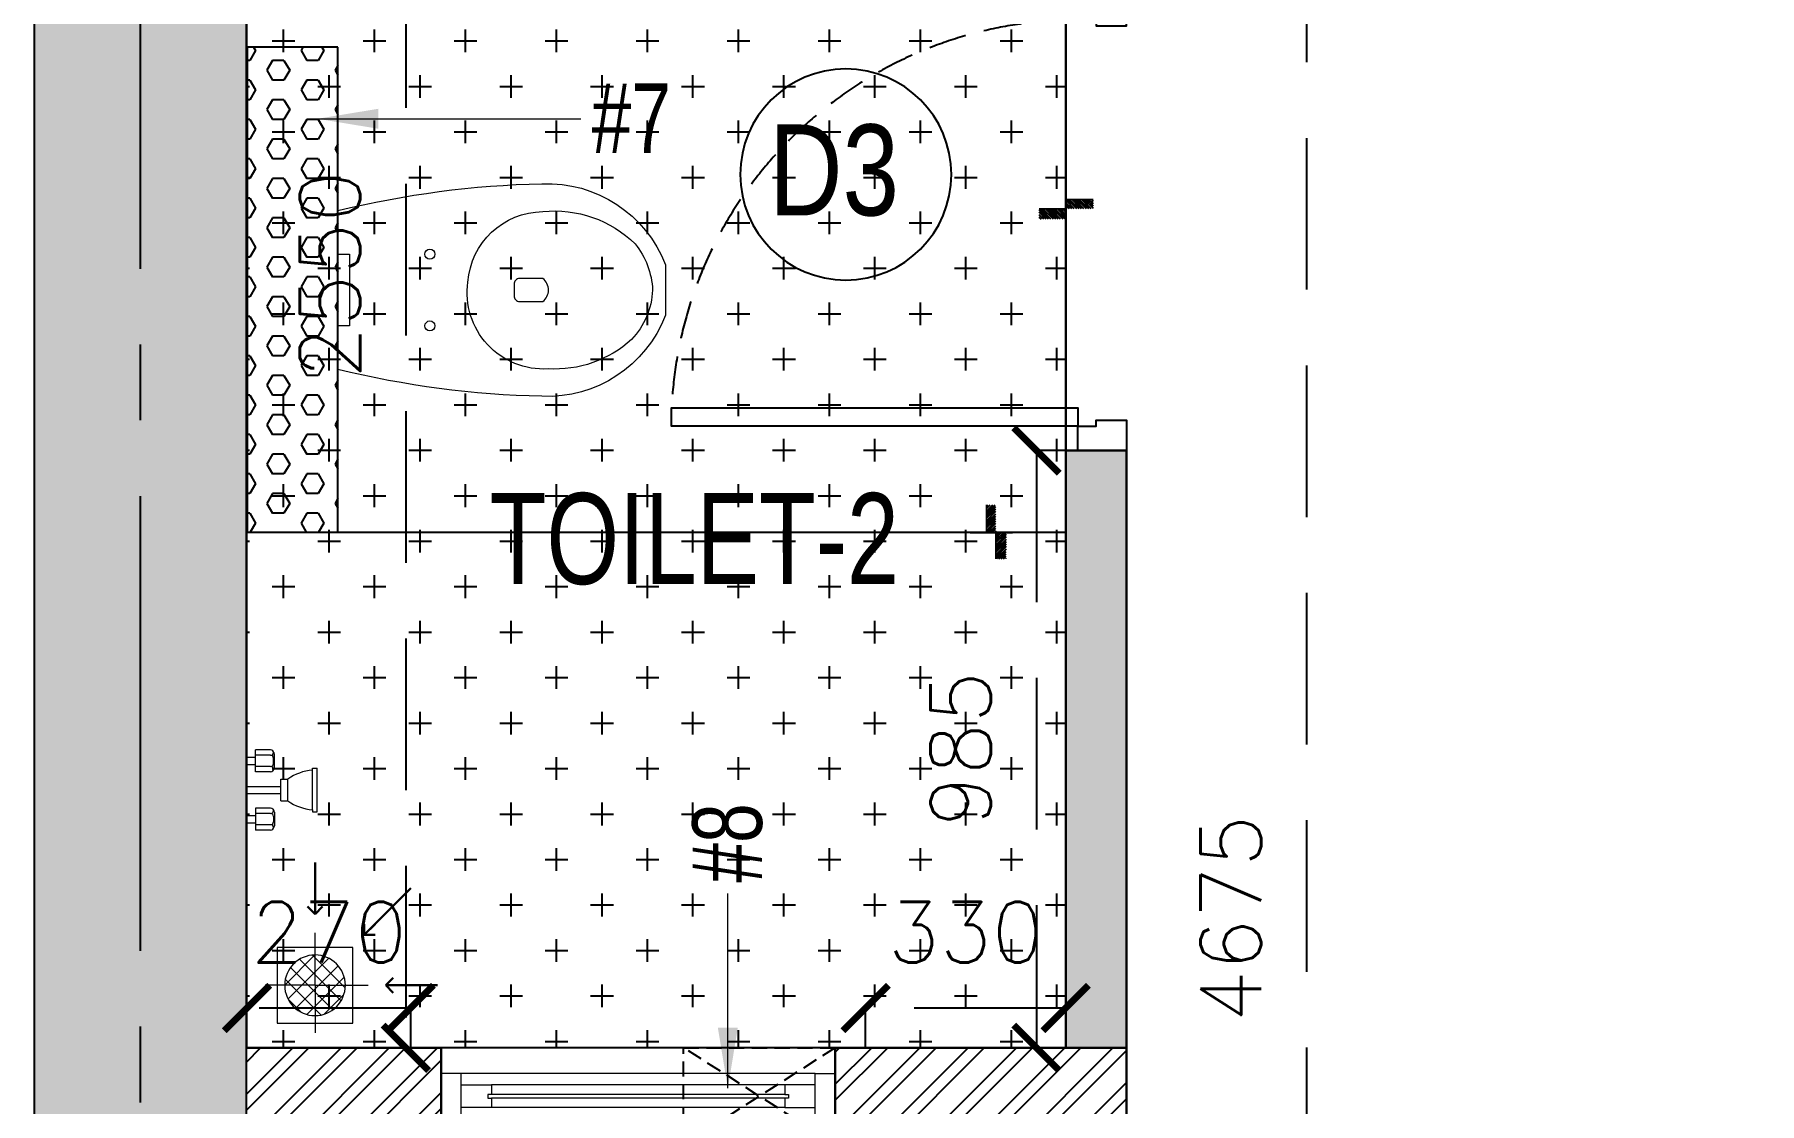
# Model space of a CAD drawing. Header units: millimetres. Extents: x 1180970 to 1231451, y -5737889 to -5695638.
# Drawn here: x 1184832 to 1187677, y -5717490 to -5715728 of the extents above; entities that cross this region are included whole.
import ezdxf
from ezdxf.enums import TextEntityAlignment as Align

# ---------------------------------------------------------------- set-up
doc = ezdxf.new("R2010")
doc.units = ezdxf.units.MM
doc.header["$LTSCALE"] = 1000
doc.header["$MEASUREMENT"] = 0
for name, pattern in [('3BHK-A$1$AUDIT_D_120904163729-0', [0]), ('3BHK-A$2$HIDDEN', [0.375, 0.25, -0.125]), ('AUDIT_D_120904163729-0', [0]), ('T8(T9 IS SIMILAR) - GROUND FLOOR - DIMENSION & TEXTING$0$HIDDEN', [0.375, 0.25, -0.125]), ('T8_REFUGE COLUMNS$0$CENTER2', [1.125, 0.75, -0.125, 0.125, -0.125])]:
    doc.linetypes.add(name, pattern=pattern)
doc.layers.get('0').update_dxf_attribs({"linetype": 'AUDIT_D_120904163729-0'})
for name, color, linetype in [('3BHK-A$0$A-DOOR-FULL', 2, 'Continuous'), ('3BHK-A$0$a-tile drop', 3, 'Continuous'), ('3BHK-A$0$APT PLANS-typ$0$TILEDROP', 3, 'Continuous'), ('3BHK-A$0$ELEV.', 5, 'Continuous'), ('3BHK-A$0$LEDGE WALL', 5, 'Continuous'), ('3BHK-A$1$A-HATCH -160', 251, '3BHK-A$1$AUDIT_D_120904163729-0'), ('3BHK-A$1$A-TOI SUNK 50MM', 8, 'Continuous'), ('T8(T9 IS SIMILAR) - GROUND FLOOR - DIMENSION & TEXTING$0$A-DIMENSIONS', 2, 'T8(T9 IS SIMILAR) - GROUND FLOOR - DIMENSION & TEXTING$0$HIDDEN'), ('T8(T9 IS SIMILAR) - GROUND FLOOR - DIMENSION & TEXTING$0$a-window-no', 125, 'Continuous'), ('T8_REFUGE COLUMNS$0$A-CENTERLINE', 193, 'T8_REFUGE COLUMNS$0$CENTER2'), ('T8_REFUGE COLUMNS$0$A-RCC COLS', 3, 'Continuous')]:
    doc.layers.add(name, color=color, linetype=linetype)
for name, color, linetype, lineweight in [('3BHK-A$1$Ventilator', 5, 'Continuous', 0), ('3BHK-A$2$a-TOI-fixtures', 251, 'Continuous', 0), ('3BHK-A$2$A-WALL- 160', 6, 'Continuous', 30), ('T8(T9 IS SIMILAR) - GROUND FLOOR - DIMENSION & TEXTING$0$a-Text', 4, 'Continuous', 0), ('T8(T9 IS SIMILAR) - GROUND FLOOR - DIMENSION & TEXTING$0$R0-18-10-2014-T1-1st Podium Floor Plan$0$Text', 2, 'Continuous', 0), ('T8(T9 IS SIMILAR) - GROUND FLOOR$0$D&W', 8, 'Continuous', 25)]:
    doc.layers.add(name, color=color, linetype=linetype, lineweight=lineweight)
doc.layers.add('T8_REFUGE COLUMNS$0$COL-HATCH', color=7, linetype='Continuous', lineweight=25, true_color=0xa3a3a3)
doc.styles.add('3BHK-A$1$Romans 1', font='romans.shx', dxfattribs={"height": 100})
doc.styles.add('T8(T9 IS SIMILAR) - GROUND FLOOR - DIMENSION & TEXTING$0$ARIAL ARROW', font='swisscl.ttf')
doc.styles.add('T8(T9 IS SIMILAR) - GROUND FLOOR - DIMENSION & TEXTING$0$LODHA STANDERD', font='sanss___.ttf')
doc.styles.add('T8(T9 IS SIMILAR) - GROUND FLOOR - DIMENSION & TEXTING$0$Romans 1', font='romans.shx', dxfattribs={"height": 100})
doc.styles.add('T8(T9 IS SIMILAR) - GROUND FLOOR - DIMENSION & TEXTING$0$Tahoma', font='tahoma.ttf')
doc.dimstyles.new('3BHK-A$1$ALPINE S', dxfattribs={"dimscale": 0, "dimtxt": 100, "dimasz": 75, "dimexe": 0, "dimexo": 0, "dimgap": 75, "dimtad": 1, "dimdec": 0, "dimzin": 0, "dimdsep": 46, "dimtxsty": '3BHK-A$1$Romans 1', "dimblk": '3BHK-A$1$_ArchTick', "dimcen": 0.09, "dimclrd": 256, "dimclre": 256, "dimclrt": 7, "dimadec": 0, "dimazin": 0, "dimtfac": 1, "dimtdec": 0, "dimtofl": 0, "dimtmove": 1, "dimatfit": 0, "dimldrblk": '3BHK-A$1$_Open90', "dimfxl": 1, "dimtolj": 1, "dimtzin": 0, "dimarcsym": 0})
doc.dimstyles.new('T8(T9 IS SIMILAR) - GROUND FLOOR - DIMENSION & TEXTING$0$ALPINE S', dxfattribs={"dimscale": 0, "dimtxt": 100, "dimasz": 75, "dimexe": 0, "dimexo": 0, "dimgap": 75, "dimtad": 1, "dimdec": 0, "dimzin": 0, "dimdsep": 46, "dimtxsty": 'T8(T9 IS SIMILAR) - GROUND FLOOR - DIMENSION & TEXTING$0$Romans 1', "dimblk": 'T8(T9 IS SIMILAR) - GROUND FLOOR - DIMENSION & TEXTING$0$_ArchTick', "dimcen": 0.09, "dimclrd": 256, "dimclre": 256, "dimclrt": 7, "dimadec": 0, "dimazin": 0, "dimtfac": 1, "dimtdec": 0, "dimtofl": 0, "dimtmove": 1, "dimatfit": 0, "dimldrblk": 'T8(T9 IS SIMILAR) - GROUND FLOOR - DIMENSION & TEXTING$0$_Open90', "dimfxl": 1, "dimtolj": 1, "dimtzin": 0, "dimarcsym": 0})
doc.dimstyles.new('T8(T9 IS SIMILAR) - GROUND FLOOR - DIMENSION & TEXTING$0$SAMATA STD', dxfattribs={"dimtxt": 100, "dimasz": 50, "dimexe": 50, "dimexo": 50, "dimgap": 10, "dimtad": 0, "dimdec": 0, "dimrnd": 5, "dimzin": 0, "dimdsep": 46, "dimtxsty": 'T8(T9 IS SIMILAR) - GROUND FLOOR - DIMENSION & TEXTING$0$Tahoma', "dimblk": 'T8(T9 IS SIMILAR) - GROUND FLOOR - DIMENSION & TEXTING$0$_Origin2', "dimcen": -50, "dimdle": 50, "dimclrd": 7, "dimclre": 7, "dimclrt": 7, "dimadec": 0, "dimazin": 0, "dimtfac": 1, "dimtdec": 0, "dimtmove": 1, "dimatfit": 3, "dimfxl": 150, "dimtfill": 1, "dimtolj": 1, "dimtzin": 0, "dimlwd": -1, "dimlwe": -1, "dimarcsym": 0})
pattern_1 = [(45, (-0.6522651473060251, 1285.594474900514), (-39.77475644174329, 39.7747564417433), []), (45, (25.8642391031608, 1285.594474900514), (-39.77475644174329, 39.7747564417433), [])]

# ---------------------------------------------------------------- blocks, each defined once
blk = doc.blocks.new('3BHK-A$1$V1')
at = {"layer": '3BHK-A$1$Ventilator'}
for p, q in [((1139503.9029181, -5700057.068097494), (1140153.9029181, -5700057.068097494)), ((1139503.9029181, -5700217.068097494), (1140153.9029181, -5700217.068097494))]:
    blk.add_line(p, q, dxfattribs=at)
at = {"layer": '3BHK-A$1$Ventilator', "color": 8}
for p, q in [((1139536.9029181, -5700094.568097494), (1140120.9029181, -5700094.568097494)), ((1139586.9029181, -5700118.318097493), (1140070.9029181, -5700118.318097493)), ((1139586.9029181, -5700155.818097494), (1140070.9029181, -5700155.818097494)), ((1139536.9029181, -5700174.568097494), (1140120.9029181, -5700174.568097494))]:
    blk.add_line(p, q, dxfattribs=at)
at = {"layer": '3BHK-A$1$Ventilator', "color": 5}
for p, q in [((1139586.9029181, -5700134.068097494), (1140070.9029181, -5700134.068097494)), ((1139586.9029181, -5700140.068097494), (1140070.9029181, -5700140.068097494))]:
    blk.add_line(p, q, dxfattribs=at)
at = {"layer": '3BHK-A$1$Ventilator', "color": 4}
for points in [[(1139503.9029181, -5700094.568097494), (1139536.9029181, -5700094.568097494), (1139536.9029181, -5700174.568097494), (1139503.9029181, -5700174.568097494)], [(1140153.9029181, -5700094.568097494), (1140120.9029181, -5700094.568097494), (1140120.9029181, -5700174.568097494), (1140153.9029181, -5700174.568097494)], [(1139586.9029181, -5700134.068097494), (1139586.9029181, -5700118.318097493), (1139536.9029181, -5700118.318097493), (1139536.9029181, -5700155.818097494), (1139586.9029181, -5700155.818097494), (1139586.9029181, -5700140.068097494), (1139580.9029181, -5700140.068097494), (1139580.9029181, -5700134.068097494)], [(1140070.9029181, -5700134.068097494), (1140070.9029181, -5700118.318097493), (1140120.9029181, -5700118.318097493), (1140120.9029181, -5700155.818097494), (1140070.9029181, -5700155.818097494), (1140070.9029181, -5700140.068097494), (1140076.9029181, -5700140.068097494), (1140076.9029181, -5700134.068097494)]]:
    blk.add_lwpolyline(points, close=True, dxfattribs=at)
blk = doc.blocks.new('*U164')
for points in [[(-710, -2.84e-14), (-670, -2.84e-14), (-670, 29.99999999999997), (-660, 29.99999999999997), (-660, 79.99999999999272), (-709.9999999999416, 79.99999999999272)], [(40, 0), (0, 0), (0, 30), (-10, 30), (-10, 79.99999999999272), (39.99999999994179, 79.99999999999272)], [(0, 0), (-1.137e-13, -669.9999999999999), (-30.00000000000011, -669.9999999999999), (-29.99999999999989, 2.84e-14)]]:
    blk.add_lwpolyline(points, close=True)
at = {"color": 0, "linetype": 'ByBlock', "ltscale": 0.25}
blk.add_arc((0.9820691080755068, 0.4067863437524864), 670.982192416225, 180.0347358578991, 267.6269854862861, dxfattribs=at)
blk = doc.blocks.new('3BHK-A$0$EWC 1-flat-3')
at = {"layer": '3BHK-A$2$a-TOI-fixtures', "ltscale": 1.5}
blk.add_line((130.9434098351729, 0), (-130.9434095305263, 0), dxfattribs=at)
for points in [[(-130.9434095305263, 0, -0.0551025148531305), (-175.2631416428846, 336.2381811605271, -0.3218266124509844), (-41.56879519967063, 540.0000000013234), (41.56879551159629, 539.9999999986766, -0.3218266125199904), (175.2631419462078, 336.238181097001, -0.0551025148447866), (130.9434098351729, 0, -27.68123868753246)], [(-13.15298694454427, 214.323847294701, -0.3914484966857894), (-129.3099293503406, 337.7054775856787, -0.2245854457087569), (-76.0964588804211, 489.8802656658536, -0.1606748710854163), (1.519924569e-07, 518.6838982568007, -0.1830162004783544), (81.56410437990148, 484.094283795268, -0.2014238574974507), (130.0282833025281, 346.419558727951, -0.4745073386495287), (-13.15298694454427, 214.323847294701, -2.927417017058934)], [(-9.473684057959195, 290.246520411002), (9.473684363046997, 290.246520411002, 0.4142135624012253), (18.94736857355009, 299.7202046215051), (18.94736857355009, 337.6149414635175, 0.4999999999751525), (-18.9473682674697, 337.6149414643998), (-18.9473682684623, 299.7202046215051, 0.4142135624076185), (-9.473684057959195, 290.246520411002, 0.5304978282697669)]]:
    blk.add_lwpolyline(points, format="xyb", dxfattribs=at)
at = {"layer": '3BHK-A$2$a-TOI-fixtures'}
blk.add_lwpolyline([(-59.21046387618538, 0.000297717259902), (-59.21046387618538, 18.94766613826609), (59.21058875510333, 18.94766613826609), (59.2104696644716, -0.000297717259902)], close=True, dxfattribs=at)
at = {"layer": '3BHK-A$2$a-TOI-fixtures', "ltscale": 1.5}
for centre in [(-59.21052616310046, 151.5789473680495), (59.21052646818825, 151.5789473680495)]:
    blk.add_circle(centre, 8.309231466615541, dxfattribs=at)
blk = doc.blocks.new('3BHK-A$1$_ArchTick')
at = {"color": 0, "linetype": 'ByBlock', "const_width": 0.15}
blk.add_lwpolyline([(-0.5, -0.5), (0.5, 0.5)], dxfattribs=at)
blk = doc.blocks.new('3BHK-A$1$_Open90')
at = {"color": 0, "linetype": 'ByBlock', "lineweight": -2}
for p, q in [((0, 0), (-1, 0)), ((-0.5, 0.5), (0, 0)), ((0, 0), (-0.5, -0.5))]:
    blk.add_line(p, q, dxfattribs=at)
blk = doc.blocks.new('3BHK-A$0$SH-flat-2')
at = {"layer": '3BHK-A$2$a-TOI-fixtures'}
for p, q in [((0.115366168320179, 61.74835663987323, -0.1223908935778276), (14.63673105277121, 61.71733297174796, -0.1223908935778276)), ((39.78203696757554, 64.900463339407, -0.1223908935778276), (14.57013483252376, 64.9543264354579, -0.1223908935778276)), ((14.58545720018446, 37.71738774282858, -0.1223908935778276), (14.66236797906458, 73.71730558620766, -0.1223908935778276)), ((39.87427011411637, 73.66344249015674, -0.1223908935778276), (14.66236797906458, 73.71730558620766, -0.1223908935778276)), ((44.62536237388849, 50.76588512444868, -0.1223908935778276), (44.64502356108278, 59.96877090493218, -0.1223908935778276)), ((45.8973514009267, 43.94893926894292, -0.1223908935778276), (45.9461289057508, 66.78040924621746, -0.1223908935778276)), ((0.0897292410954833, 49.74838402541355, -0.1223908935778276), (14.61109412647784, 49.71736035728828, -0.1223908935778276)), ((39.74256958719343, 46.42681789910421, -0.1223908935778276), (14.53066745214164, 46.48068099515511, -0.1223908935778276)), ((39.79735933523625, 37.66352464677766, -0.1223908935778276), (14.58545720018446, 37.71738774282858, -0.1223908935778276)), ((43.42382801137865, 39.30709214461968, -0.1223908935778276), (44.73235134314745, 40.82441253820435, -0.1223908935778276)), ((108.3742690170184, -25.08182855090126, -0.1223908935778276), (108.5135574350133, 40.11542580509558, -0.1223908935778276)), ((108.5135574350133, 40.11542580509558, -0.1223908935778276), (108.5208240048959, 43.51671647047623, -0.1223908935778276)), ((108.5208240048959, 43.51671647047623, -0.1223908935778276), (116.3477517878636, 43.49999490147456, -0.1223908935778276)), ((116.1939302301034, -28.4998407852836, -0.1223908935778276), (116.3477517878636, 43.49999490147456, -0.1223908935778276)), ((-0.0128184640780091, 1.748493566643446, -0.1223908935778276), (0.012818462215364, 13.74846618203446, -0.1223908935778276)), ((-0.0128184640780091, 1.748493566643446, -0.1223908935778276), (56.2581594735384, 1.628275382798165, -0.1223908935778276)), ((0.012818462215364, 13.74846618203446, -0.1223908935778276), (56.28379639983177, 13.62824799725786, -0.1223908935778276)), ((56.23252254724503, -10.37169723166153, -0.1223908935778276), (56.30943332612514, 25.62822061171755, -0.1223908935778276)), ((56.30943332612514, 25.62822061171755, -0.1223908935778276), (68.30940594058484, 25.60258368542418, -0.1223908935778276)), ((68.23249516170472, -10.3973341579549, -0.1223908935778276), (68.30940594058484, 25.60258368542418, -0.1223908935778276)), ((14.45727256778627, -22.28247532946989, -0.1223908935778276), (14.38036178890615, -58.28239317284896, -0.1223908935778276)), ((39.66917470283807, -22.33633842552081, -0.1223908935778276), (14.45727256778627, -22.28247532946989, -0.1223908935778276)), ((43.28858762141317, -23.99538613623008, -0.1223908935778276), (44.5906157847494, -25.51828375225887, -0.1223908935778276)), ((56.23252254724503, -10.37169723166153, -0.1223908935778276), (68.23249516170472, -10.3973341579549, -0.1223908935778276)), ((108.3742690170184, -25.08182855090126, -0.1223908935778276), (108.3670024471357, -28.48311921628192, -0.1223908935778276)), ((-0.1153661701828241, -46.25139689119531, -0.1223908935778276), (14.40599871519953, -46.28242055838927, -0.1223908935778276)), ((-0.0897292429581285, -34.25142427673563, -0.1223908935778276), (14.4316356414929, -34.28244794392958, -0.1223908935778276)), ((39.53747417591511, -49.57296301657335, -0.1223908935778276), (14.32557204086333, -49.51909992052242, -0.1223908935778276)), ((39.57694155629724, -31.09931757627055, -0.1223908935778276), (14.36503942124545, -31.04545448021963, -0.1223908935778276)), ((44.44114975538105, -35.45920844515786, -0.1223908935778276), (44.42148856818675, -44.66209422471002, -0.1223908935778276)), ((45.74225469492375, -28.64775978634134, -0.1223908935778276), (45.69347719009965, -51.47922976361588, -0.1223908935778276)), ((108.3670024471357, -28.48311921628192, -0.1223908935778276), (116.1939302301034, -28.4998407852836, -0.1223908935778276)), ((39.59226392395795, -58.33625626889989, -0.1223908935778276), (14.38036178890615, -58.28239317284896, -0.1223908935778276))]:
    blk.add_line(p, q, dxfattribs=at)
for centre, radius, start, end in [((39.77152957208455, 59.9822268639691, -0.1223908935778276), 4.799999999999998, 359.8775926183596, 89.87759261831691), ((39.7922917380929, 69.70045238500461, -0.1223908935778276), 4.799999999999998, 269.8775926183171, 359.8775926183596), ((39.86401534359902, 68.86345344455914, -0.1223908935778276), 4.799999999999998, 359.8775926183596, 89.87759261831691), ((41.14613945409655, 66.79047433426604, -0.1223908935778276), 4.799999999999998, 359.8775926183596, 46.44489967748589), ((39.75282435771078, 51.22680694470183, -0.1223908935778276), 4.799999999999998, 269.8775926183171, 359.8775926183596), ((39.73231481667608, 41.62682885350659, -0.1223908935778276), 4.799999999999998, 359.8775926183596, 89.87759261831691), ((39.8076141057536, 42.46351369237527, -0.1223908935778276), 4.799999999999998, 269.8775926183171, 359.8775926183596), ((41.0973623553291, 43.95919403946026, -0.1223908935778276), 4.799999999999998, 319.2258141772165, 359.8775926183596), ((114.7754962760955, -40.17581694712862, -0.1223908935778276), 80.53505783733691, 94.45948855157097, 125.2375161604425), ((39.58719632681459, -26.29932853067294, -0.1223908935778276), 4.799999999999998, 269.8775926183171, 359.8775926183596), ((39.65891993232072, -27.13632747111842, -0.1223908935778276), 4.799999999999998, 359.8775926183596, 89.87759261831691), ((40.94226564932614, -28.63750501582399, -0.1223908935778276), 4.799999999999998, 359.8775926183596, 40.52937103644533), ((114.9792200261727, 55.18192517990247, -0.1223908935778276), 80.53505783733691, 234.5176689941449, 265.2956966222618), ((39.52721940539777, -54.37295206217095, -0.1223908935778276), 4.799999999999998, 359.8775926183596, 89.87759261831691), ((39.54798157233745, -44.65472654113547, -0.1223908935778276), 4.799999999999998, 269.8775926183171, 359.8775926183596), ((39.56668678577989, -35.89930662186816, -0.1223908935778276), 4.799999999999998, 359.8775926183596, 89.87759261831691), ((39.6025186944753, -53.53626722330227, -0.1223908935778276), 4.799999999999998, 269.8775926183171, 359.8775926183596), ((40.89348854962736, -51.46878531062975, -0.1223908935778276), 4.799999999999998, 313.3102855554521, 359.8775926183596)]:
    blk.add_arc(centre, radius, start, end, dxfattribs=at)
blk = doc.blocks.new('3BHK-A$0$TILE DROP -x')
at = {"layer": '3BHK-A$0$APT PLANS-typ$0$TILEDROP'}
h = blk.add_hatch(dxfattribs=at)
h.set_pattern_fill('ACET-2D-ANSI31', color=8, scale=90, angle=89.99999999999999, style=0)
h.set_pattern_definition([(135, (-851695.9139893535, 5365039.182609772), (-7.954951288348662, -7.954951288348659), [])])
h.paths.add_polyline_path([(-58323.94854449527, -19205.88290157635), (-58323.94854449527, -19023.73387729563), (-58261.51981097856, -19023.73387729563), (-58261.51981097856, -19205.88290157635)])
edge = h.paths.add_edge_path()
edge.add_line((-58323.94854449527, -19381.16774707194), (-58393.72960459582, -19381.16774707194))
edge.add_line((-58323.9485444997, -19205.88290157635), (-58323.94854449527, -19381.16774707194))
edge.add_line((-58393.08517707838, -19205.88290157635), (-58323.9485444997, -19205.88290157635))
edge.add_line((-58393.08517707464, -19381.16774707194), (-58393.08517707838, -19205.88290157635))
at = {"layer": '3BHK-A$0$APT PLANS-typ$0$TILEDROP', "color": 1}
blk.add_line((-58153.93408855224, -19205.88290150836), (-58434.03095930733, -19205.88290150836), dxfattribs=at)
at = {"layer": '3BHK-A$0$APT PLANS-typ$0$TILEDROP', "color": 20, "const_width": 10}
for points in [[(-58261.51981097856, -19205.88290157635), (-58261.51981097856, -19023.73387729563)], [(-58323.94854449527, -19381.16774707194), (-58323.94854449527, -19205.88290157635)], [(-58323.94854449527, -19205.88290157635), (-58261.51981097856, -19205.88290157635)]]:
    blk.add_lwpolyline(points, dxfattribs=at)
blk = doc.blocks.new('T8_REFUGE COLUMNS')
at = {"layer": 'T8_REFUGE COLUMNS$0$COL-HATCH', "linetype": 'ByBlock'}
h = blk.add_hatch(color=256, dxfattribs=at)
h.dxf.hatch_style = 1
h.paths.add_polyline_path([(1184832.069074491, -5718799.863253395), (1185182.069074491, -5718799.863253395), (1185182.069074491, -5709299.863253396), (1184832.069074491, -5709299.863253396)])
at = {"layer": 'T8_REFUGE COLUMNS$0$A-CENTERLINE'}
blk.add_line((1185007.069074491, -5719488.744823414), (1185007.069074491, -5698299.636913835), dxfattribs=at)
at = {"layer": 'T8_REFUGE COLUMNS$0$A-RCC COLS', "linetype": 'ByBlock'}
blk.add_lwpolyline([(1184832.069074491, -5718799.863253395), (1185182.069074491, -5718799.863253395), (1185182.069074491, -5709299.863253396), (1184832.069074491, -5709299.863253396)], close=True, dxfattribs=at)
blk = doc.blocks.new('T8(T9 IS SIMILAR) - GROUND FLOOR - DIMENSION & TEXTING$0$_ArchTick')
at = {"color": 0, "linetype": 'ByBlock', "const_width": 0.15}
blk.add_lwpolyline([(-0.5, -0.5), (0.5, 0.5)], dxfattribs=at)
blk = doc.blocks.new('*D524')
at = {"layer": 'T8(T9 IS SIMILAR) - GROUND FLOOR - DIMENSION & TEXTING$0$A-DIMENSIONS', "linetype": 'T8(T9 IS SIMILAR) - GROUND FLOOR - DIMENSION & TEXTING$0$HIDDEN', "lineweight": -2, "transparency": 16777216}
for p, q in [((1185699.954586158, -5714848.662032919), (1185444.634998125, -5714848.662032919)), ((1185654.169296667, -5717398.662032917), (1185444.634998125, -5717398.662032917))]:
    blk.add_line(p, q, dxfattribs=at)
at = {"layer": 'T8(T9 IS SIMILAR) - GROUND FLOOR - DIMENSION & TEXTING$0$A-DIMENSIONS', "lineweight": -2, "transparency": 16777216}
blk.add_line((1185444.634998125, -5714848.662032919), (1185444.634998125, -5717398.662032917), dxfattribs=at)
at = {"layer": 'T8(T9 IS SIMILAR) - GROUND FLOOR - DIMENSION & TEXTING$0$A-DIMENSIONS', "linetype": 'ByBlock', "lineweight": -2, "transparency": 16777216, "xscale": 75, "yscale": 75, "zscale": 75}
for p, rotation in [((1185444.634998125, -5714848.662032919), 90), ((1185444.634998125, -5717398.662032917), 270)]:
    blk.add_blockref('T8(T9 IS SIMILAR) - GROUND FLOOR - DIMENSION & TEXTING$0$_ArchTick', p, dxfattribs=dict(at, rotation=rotation))
at = {"layer": 'T8(T9 IS SIMILAR) - GROUND FLOOR - DIMENSION & TEXTING$0$A-DIMENSIONS', "color": 7, "linetype": 'ByBlock', "transparency": 16777216, "insert": (1185319.634998125, -5716123.662032917), "char_height": 100, "attachment_point": 5, "rotation": 90, "style": 'T8(T9 IS SIMILAR) - GROUND FLOOR - DIMENSION & TEXTING$0$Romans 1'}
blk.add_mtext('\\A1;2550', dxfattribs=at)
blk = doc.blocks.new('T8(T9 IS SIMILAR) - GROUND FLOOR - DIMENSION & TEXTING$0$_Open90')
at = {"color": 0, "linetype": 'ByBlock', "lineweight": -2}
for p, q in [((-0.5, 0.5), (0, 0)), ((0, 0), (-1, 0)), ((0, 0), (-0.5, -0.5))]:
    blk.add_line(p, q, dxfattribs=at)
blk = doc.blocks.new('*D527')
at = {"layer": 'T8(T9 IS SIMILAR) - GROUND FLOOR - DIMENSION & TEXTING$0$A-DIMENSIONS', "linetype": 'T8(T9 IS SIMILAR) - GROUND FLOOR - DIMENSION & TEXTING$0$HIDDEN', "lineweight": -2, "transparency": 16777216}
for p, q in [((1186532.739604952, -5716413.462239194), (1186484.502139271, -5716413.462239194)), ((1186532.673384769, -5717398.662032919), (1186484.502139271, -5717398.662032919))]:
    blk.add_line(p, q, dxfattribs=at)
at = {"layer": 'T8(T9 IS SIMILAR) - GROUND FLOOR - DIMENSION & TEXTING$0$A-DIMENSIONS', "lineweight": -2, "transparency": 16777216}
blk.add_line((1186484.502139271, -5716413.462239194), (1186484.502139271, -5717398.662032919), dxfattribs=at)
at = {"layer": 'T8(T9 IS SIMILAR) - GROUND FLOOR - DIMENSION & TEXTING$0$A-DIMENSIONS', "linetype": 'ByBlock', "lineweight": -2, "transparency": 16777216, "xscale": 75, "yscale": 75, "zscale": 75}
for p, rotation in [((1186484.502139271, -5716413.462239194), 90), ((1186484.502139271, -5717398.662032919), 270)]:
    blk.add_blockref('T8(T9 IS SIMILAR) - GROUND FLOOR - DIMENSION & TEXTING$0$_ArchTick', p, dxfattribs=dict(at, rotation=rotation))
at = {"layer": 'T8(T9 IS SIMILAR) - GROUND FLOOR - DIMENSION & TEXTING$0$A-DIMENSIONS', "color": 7, "linetype": 'ByBlock', "transparency": 16777216, "insert": (1186359.502139271, -5716906.062136056), "char_height": 100, "attachment_point": 5, "rotation": 90, "style": 'T8(T9 IS SIMILAR) - GROUND FLOOR - DIMENSION & TEXTING$0$Romans 1'}
blk.add_mtext('\\A1;985', dxfattribs=at)
blk = doc.blocks.new('*D528')
at = {"layer": 'T8(T9 IS SIMILAR) - GROUND FLOOR - DIMENSION & TEXTING$0$A-DIMENSIONS', "linetype": 'T8(T9 IS SIMILAR) - GROUND FLOOR - DIMENSION & TEXTING$0$HIDDEN', "lineweight": -2, "transparency": 16777216}
for p, q in [((1186202.695978803, -5717398.662032917), (1186202.695978803, -5717332.990845728)), ((1186532.673384769, -5717398.662032919), (1186532.673384769, -5717332.990845728))]:
    blk.add_line(p, q, dxfattribs=at)
at = {"layer": 'T8(T9 IS SIMILAR) - GROUND FLOOR - DIMENSION & TEXTING$0$A-DIMENSIONS', "lineweight": -2, "transparency": 16777216}
blk.add_line((1186532.673384769, -5717332.990845728), (1186202.695978803, -5717332.990845728), dxfattribs=at)
at = {"layer": 'T8(T9 IS SIMILAR) - GROUND FLOOR - DIMENSION & TEXTING$0$A-DIMENSIONS', "linetype": 'ByBlock', "lineweight": -2, "transparency": 16777216, "xscale": 75, "yscale": 75, "zscale": 75, "rotation": 180}
blk.add_blockref('T8(T9 IS SIMILAR) - GROUND FLOOR - DIMENSION & TEXTING$0$_ArchTick', (1186202.695978803, -5717332.990845728), dxfattribs=at)
at = {"layer": 'T8(T9 IS SIMILAR) - GROUND FLOOR - DIMENSION & TEXTING$0$A-DIMENSIONS', "linetype": 'ByBlock', "lineweight": -2, "transparency": 16777216, "xscale": 75, "yscale": 75, "zscale": 75}
blk.add_blockref('T8(T9 IS SIMILAR) - GROUND FLOOR - DIMENSION & TEXTING$0$_ArchTick', (1186532.673384769, -5717332.990845728), dxfattribs=at)
at = {"layer": 'T8(T9 IS SIMILAR) - GROUND FLOOR - DIMENSION & TEXTING$0$A-DIMENSIONS', "color": 7, "linetype": 'ByBlock', "transparency": 16777216, "insert": (1186367.684681786, -5717207.990845728), "char_height": 100, "attachment_point": 5, "style": 'T8(T9 IS SIMILAR) - GROUND FLOOR - DIMENSION & TEXTING$0$Romans 1'}
blk.add_mtext('\\A1;330', dxfattribs=at)
blk = doc.blocks.new('*D529')
at = {"layer": 'T8(T9 IS SIMILAR) - GROUND FLOOR - DIMENSION & TEXTING$0$A-DIMENSIONS', "linetype": 'T8(T9 IS SIMILAR) - GROUND FLOOR - DIMENSION & TEXTING$0$HIDDEN', "lineweight": -2, "transparency": 16777216}
for p, q in [((1185182.718572932, -5717398.662032917), (1185182.718572932, -5717332.990845728)), ((1185452.695978803, -5717398.662032917), (1185452.695978803, -5717332.990845728))]:
    blk.add_line(p, q, dxfattribs=at)
at = {"layer": 'T8(T9 IS SIMILAR) - GROUND FLOOR - DIMENSION & TEXTING$0$A-DIMENSIONS', "lineweight": -2, "transparency": 16777216}
blk.add_line((1185452.695978803, -5717332.990845728), (1185182.718572932, -5717332.990845728), dxfattribs=at)
at = {"layer": 'T8(T9 IS SIMILAR) - GROUND FLOOR - DIMENSION & TEXTING$0$A-DIMENSIONS', "linetype": 'ByBlock', "lineweight": -2, "transparency": 16777216, "xscale": 75, "yscale": 75, "zscale": 75, "rotation": 180}
blk.add_blockref('T8(T9 IS SIMILAR) - GROUND FLOOR - DIMENSION & TEXTING$0$_ArchTick', (1185182.718572932, -5717332.990845728), dxfattribs=at)
at = {"layer": 'T8(T9 IS SIMILAR) - GROUND FLOOR - DIMENSION & TEXTING$0$A-DIMENSIONS', "linetype": 'ByBlock', "lineweight": -2, "transparency": 16777216, "xscale": 75, "yscale": 75, "zscale": 75}
blk.add_blockref('T8(T9 IS SIMILAR) - GROUND FLOOR - DIMENSION & TEXTING$0$_ArchTick', (1185452.695978803, -5717332.990845728), dxfattribs=at)
at = {"layer": 'T8(T9 IS SIMILAR) - GROUND FLOOR - DIMENSION & TEXTING$0$A-DIMENSIONS', "color": 7, "linetype": 'ByBlock', "transparency": 16777216, "insert": (1185317.707275868, -5717207.990845728), "char_height": 100, "attachment_point": 5, "style": 'T8(T9 IS SIMILAR) - GROUND FLOOR - DIMENSION & TEXTING$0$Romans 1'}
blk.add_mtext('\\A1;270', dxfattribs=at)
blk = doc.blocks.new('*D535')
at = {"layer": 'T8(T9 IS SIMILAR) - GROUND FLOOR - DIMENSION & TEXTING$0$A-DIMENSIONS', "linetype": 'T8(T9 IS SIMILAR) - GROUND FLOOR - DIMENSION & TEXTING$0$HIDDEN', "lineweight": -2, "transparency": 16777216}
for p, q in [((1187097.068105847, -5714848.462200976), (1186930.232220037, -5714848.462200976)), ((1187097.068105843, -5719523.262369035), (1186930.232220037, -5719523.262369035))]:
    blk.add_line(p, q, dxfattribs=at)
at = {"layer": 'T8(T9 IS SIMILAR) - GROUND FLOOR - DIMENSION & TEXTING$0$A-DIMENSIONS', "lineweight": -2, "transparency": 16777216}
blk.add_line((1186930.232220037, -5719523.262369035), (1186930.232220037, -5714848.462200976), dxfattribs=at)
at = {"layer": 'T8(T9 IS SIMILAR) - GROUND FLOOR - DIMENSION & TEXTING$0$A-DIMENSIONS', "linetype": 'ByBlock', "lineweight": -2, "transparency": 16777216, "xscale": 75, "yscale": 75, "zscale": 75}
for p, rotation in [((1186930.232220037, -5714848.462200976), 90), ((1186930.232220037, -5719523.262369035), 270)]:
    blk.add_blockref('T8(T9 IS SIMILAR) - GROUND FLOOR - DIMENSION & TEXTING$0$_ArchTick', p, dxfattribs=dict(at, rotation=rotation))
at = {"layer": 'T8(T9 IS SIMILAR) - GROUND FLOOR - DIMENSION & TEXTING$0$A-DIMENSIONS', "color": 7, "linetype": 'ByBlock', "transparency": 16777216, "insert": (1186805.232220038, -5717185.862285008), "char_height": 100, "attachment_point": 5, "rotation": 90, "style": 'T8(T9 IS SIMILAR) - GROUND FLOOR - DIMENSION & TEXTING$0$Romans 1'}
blk.add_mtext('\\A1;4675', dxfattribs=at)
blk = doc.blocks.new('T8(T9 IS SIMILAR) - GROUND FLOOR - DIMENSION & TEXTING$0$WINDOW TAG')
at = {"layer": 'T8(T9 IS SIMILAR) - GROUND FLOOR - DIMENSION & TEXTING$0$a-window-no'}
blk.add_circle((0, 0), 174.0900956831736, dxfattribs=at)
at = {"layer": 'T8(T9 IS SIMILAR) - GROUND FLOOR - DIMENSION & TEXTING$0$a-window-no', "style": 'T8(T9 IS SIMILAR) - GROUND FLOOR - DIMENSION & TEXTING$0$LODHA STANDERD'}
blk.add_attdef('WINDOW', text='', height=150, dxfattribs=at).set_placement((11.34681474116587, 2.790841638110578), align=Align.MIDDLE_CENTER)
blk = doc.blocks.new('T8(T9 IS SIMILAR) - GROUND FLOOR - DIMENSION & TEXTING$0$_Origin2')
at = {"color": 0, "linetype": 'ByBlock', "lineweight": -2}
blk.add_line((-0.5, 0), (-1, 0), dxfattribs=at)
for radius in [0.5, 0.25]:
    blk.add_circle((0, 0), radius, dxfattribs=at)
blk = doc.blocks.new('3BHK-A$1$A$C1DA736AB')
at = {"layer": '3BHK-A$2$a-TOI-fixtures', "linetype": 'ByBlock'}
for points in [[(117.0387634050567, 0.417050295509398, -1.444221873e-07), (202.2607585566584, 0.417050295509398, -1.444221873e-07)], [(81.71770091936924, -82.77827512752266, -1.444221873e-07), (158.169462530408, -159.9498260067776, -1.444221873e-07)], [(0.4170502950437367, -117.0387634048238, -1.444221873e-07), (0.4170502950437367, -202.2607585564256, -1.444221873e-07)]]:
    blk.add_leader(points, dimstyle='3BHK-A$1$ALPINE S', override={"dimscale": 1, "dimasz": 25, "dimtad": 0, "dimfxl": 5, "dimtfill": 1, "dimarcsym": 1}, dxfattribs=at)
blk = doc.blocks.new('3BHK-A$1$Type-A-First Floor Plan-bottom-up$0$FLOOR TRAP-flat-6')
at = {"layer": '3BHK-A$2$a-TOI-fixtures'}
h = blk.add_hatch(dxfattribs=at)
h.set_pattern_fill('ACET-2D-_USER', color=256, scale=20, angle=45, style=0, double=1, pattern_type=0)
h.set_pattern_definition([(45, (-789896.9811593808, 5385770.065510595), (-14.14213562373095, 14.14213562373095), []), (135, (-789896.9811593808, 5385770.065510595), (-14.14213562373095, -14.14213562373095), [])])
edge = h.paths.add_edge_path()
edge.add_arc((150, 150), 50, 0, 360)
for q in [(150, 228.6066128518432), (67.63823741488159, 150), (237.4005553794559, 150), (150, 63.56981365382671)]:
    blk.add_line((150, 150), q, dxfattribs=at)
blk.add_lwpolyline([(87.5, 212.5), (212.5, 212.5), (212.5, 87.5), (87.5, 87.5)], close=True, dxfattribs=at)
blk.add_circle((150, 150), 50, dxfattribs=at)
at = {"layer": '3BHK-A$2$A-WALL- 160', "linetype": 'ByBlock'}
blk.add_blockref('3BHK-A$1$A$C1DA736AB', (149.5829497049562, 149.5829497044906, 1.444221873e-07), dxfattribs=at)
blk = doc.blocks.new('3BHK-A')
at = {"layer": '3BHK-A$0$LEDGE WALL'}
h = blk.add_hatch(dxfattribs=at)
h.set_pattern_fill('HEX', color=8, scale=150, angle=180)
h.set_pattern_definition([(180, (1.3038516e-08, -100), (-4e-15, -32.47595264191645), [18.75, -37.5]), (300.0000000000001, (1.3038516e-08, -100), (28.125, 16.23797632095821), [18.74999999999995, -37.4999999999999]), (239.9999999999999, (-18.74999998696148, -100), (28.125, -16.23797632095823), [18.74999999999994, -37.49999999999989])])
h.paths.add_polyline_path([(1185332.785094721, -5715748.462200965), (1185182.785094721, -5715748.462200965), (1185182.785094679, -5716548.462200965), (1185332.785094679, -5716548.462200965)])
at = {"layer": '3BHK-A$1$A-HATCH -160', "linetype": 'ByBlock'}
h = blk.add_hatch(dxfattribs=at)
h.set_pattern_fill('ZIGZAG', color=256, scale=250)
h.set_pattern_definition([(9.199999999999998e-15, (1.3038516e-08, 0), (31.25, 31.25), [31.25, -31.25]), (90, (31.25000001303852, 0), (-31.25, 31.25), [31.25, -31.25])])
h.paths.add_polyline_path([(1185182.784720457, -5714749.522536783), (1186532.739604952, -5714749.522536783), (1186532.739604952, -5714149.53015602), (1186632.739604952, -5714149.53015602), (1186632.739604954, -5714749.522536783), (1188712.739604953, -5714749.522536782), (1188712.737810912, -5714049.530156025), (1189032.455970523, -5714049.530156025), (1189032.456343461, -5714149.529336602), (1188812.739604953, -5714149.530156019), (1188812.739604953, -5715449.514917541), (1189032.455970523, -5715449.514098127), (1189032.455970526, -5715549.514098127), (1188712.739604953, -5715549.514917541), (1188712.739604953, -5714849.522536782), (1186632.739604952, -5714849.522536783), (1186632.739604952, -5715664.52257501), (1186532.739604952, -5715664.52257501), (1186532.739604952, -5714849.522536783), (1185182.784793119, -5714849.522536782)])
h.paths.add_polyline_path([(1185182.784720457, -5713249.522536782), (1185782.739604952, -5713249.522536782), (1185782.739604952, -5713149.522536782), (1185182.784720457, -5713149.522536782)])
h.paths.add_polyline_path([(1186532.739604952, -5710699.522536782), (1186632.739604952, -5710699.522536782), (1186632.739604952, -5713249.522536782), (1186532.739604952, -5713249.522536782)])
h.paths.add_polyline_path([(1186532.739604953, -5717399.522536783), (1186632.739604952, -5717399.522536783), (1186632.739604952, -5716414.522575011), (1186532.739604953, -5716414.522575011)])
h.paths.add_polyline_path([(1194902.150947614, -5715375.036354458), (1194082.260591126, -5715375.036354458), (1194082.260591126, -5715475.036354458), (1194902.150947614, -5715475.036354458)])
h.paths.add_polyline_path([(1195782.150947614, -5715375.036354458), (1196682.238411872, -5715375.036354458), (1196682.238411872, -5715475.036354458), (1195782.150947614, -5715475.036354458)])
h.paths.add_polyline_path([(1194132.526145509, -5714149.863253382), (1196532.369635714, -5714149.863253382), (1196532.369635714, -5714049.863253382), (1194132.526145509, -5714049.863253382)])
h.paths.add_polyline_path([(1197432.369635714, -5711800.181709208), (1197532.369635713, -5711800.181709208), (1197532.369635713, -5714149.863253382), (1197432.369635714, -5714149.863253382)])
h.paths.add_polyline_path([(1198282.369635714, -5714149.863253382), (1198958.700144985, -5714149.863253387), (1198958.700144985, -5714049.864075284), (1198282.369635714, -5714049.86407528)])
h.paths.add_polyline_path([(1196871.920479781, -5720208.620572756), (1196082.231456206, -5720209.680859622), (1196082.33626486, -5720109.672830017), (1196082.234802242, -5720109.680760174), (1196182.231456206, -5720109.680761719), (1196871.920479781, -5720108.620474853)])
h.paths.add_polyline_path([(1193397.244164141, -5709939.875150396), (1193882.260591126, -5709939.579262342), (1193882.260591126, -5710040.054321714), (1193397.32087479, -5710040.054321714)])
h.paths.add_polyline_path([(1186632.700148101, -5708554.689457875), (1187192.339545021, -5708554.767533189), (1187192.339545021, -5708654.722368721), (1186632.703050737, -5708654.722368753)])
h.paths.add_polyline_path([(1194182.260592735, -5715723.976018642), (1194082.260591126, -5715723.976018642), (1194082.260591126, -5715473.976018642), (1194182.260592735, -5715473.976018642)])
h = blk.add_hatch(dxfattribs=at)
h.set_pattern_fill('ANSI32', color=256, scale=150)
h.set_pattern_definition(pattern_1)
h.paths.add_polyline_path([(1185182.784793117, -5717399.705498138), (1185502.762198987, -5717399.705498138), (1185502.762198987, -5717559.705498138), (1185182.784793117, -5717559.705498138)])
h = blk.add_hatch(dxfattribs=at)
h.set_pattern_fill('ANSI32', color=256, scale=150)
h.set_pattern_definition(pattern_1)
h.paths.add_polyline_path([(1186107.738469346, -5719684.860871243), (1186107.721409821, -5719524.744388808), (1186472.739604953, -5719524.744388808), (1186472.739604953, -5717559.705498138), (1186152.762199037, -5717559.705498138), (1186152.762199037, -5717399.705498138), (1186632.739604952, -5717399.705498138), (1186632.739604952, -5719524.705498138), (1186632.740931469, -5719523.445928908), (1186632.738278435, -5719683.47847302)])
at = {"layer": '3BHK-A$1$A-TOI SUNK 50MM'}
h = blk.add_hatch(dxfattribs=at)
h.set_pattern_fill('CROSS', color=256, scale=300, style=0)
h.set_pattern_definition([(9.199999999999998e-15, (-0.6522651473060251, 1286.837772074155), (75, 75), [37.5, -112.5]), (90, (18.09773485269397, 1268.087772074155), (-74.99999999999999, 75), [37.5, -112.5])])
h.paths.add_polyline_path([(1186532.739604952, -5713148.462200964), (1185182.443439536, -5713148.462200964), (1185182.443439536, -5710698.462200965), (1186532.739604952, -5710698.462200965)])
h.paths.add_polyline_path([(1185182.446462471, -5714848.571983552), (1186532.739604952, -5714848.571983552), (1186532.739604952, -5717398.462200963), (1185182.446462471, -5717398.462200963)])
at = {"linetype": '3BHK-A$2$HIDDEN', "ltscale": 0.1}
for p, q in [((1186152.762199036, -5717558.462200964, -0.0243255186329129), (1185902.762199036, -5717398.462200963, -0.0243255186329129)), ((1186152.762199036, -5717398.462200963, -0.0243255186329129), (1185902.762199036, -5717558.462200964, -0.0243255186329129))]:
    blk.add_line(p, q, dxfattribs=at)
at = {"linetype": '3BHK-A$2$HIDDEN', "ltscale": 0.1, "elevation": -0.0243255186329129}
blk.add_lwpolyline([(1186152.762199036, -5717558.462200964), (1185902.762199036, -5717558.462200964), (1185902.762199036, -5717398.462200963), (1186152.762199036, -5717398.462200963)], close=True, dxfattribs=at)
at = {"layer": '3BHK-A$0$ELEV.'}
blk.add_line((1185182.446462471, -5716548.462200965, -0.0243255186329129), (1186532.730280953, -5716548.462200965, -0.0243255186329129), dxfattribs=at)
at = {"layer": '3BHK-A$0$LEDGE WALL', "elevation": -0.0243255186329129}
blk.add_lwpolyline([(1185332.785094721, -5715748.462200965), (1185182.785094721, -5715748.462200965), (1185182.785094679, -5716548.462200965), (1185332.785094679, -5716548.462200965)], close=True, dxfattribs=at)
at = {"layer": '3BHK-A$1$A-TOI SUNK 50MM'}
blk.add_line((1186532.739604952, -5716413.462239194, -0.0243255186329129), (1186532.739604952, -5715663.462239193, -0.0243255186329129), dxfattribs=at)
at = {"layer": '3BHK-A$1$A-TOI SUNK 50MM', "elevation": -0.0243255186329129}
blk.add_lwpolyline([(1185182.446462471, -5714848.571983552), (1186532.739604952, -5714848.571983552), (1186532.739604952, -5717398.462200963), (1185182.446462471, -5717398.462200963)], close=True, dxfattribs=at)
at = {"layer": '3BHK-A$2$A-WALL- 160', "linetype": 'ByBlock'}
for p, q in [((1186632.739604952, -5716413.462239194, -0.0243255186329129), (1186532.739604952, -5716413.462239194, -0.0243255186329129)), ((1186532.739604952, -5716413.462239194, -0.0243255186329129), (1186532.739604953, -5717398.462200967, -0.0243255186329129)), ((1186632.739604952, -5716413.462239194, -0.0243255186329129), (1186632.739604954, -5717398.462200967, -0.0243255186329129)), ((1185502.762198987, -5717398.462200965, -0.0243255186329129), (1185182.784793117, -5717398.462200965, -0.0243255186329129)), ((1185502.762198987, -5717398.462200965, -0.0243255186329129), (1185502.762198987, -5717558.462200964, -0.0243255186329129)), ((1186152.762198987, -5717398.462200965, -0.0243255186329129), (1186152.762198987, -5717558.462200964, -0.0243255186329129)), ((1186632.739604954, -5717398.462200967, -0.0243255186329129), (1186152.762198987, -5717398.462200967, -0.0243255186329129)), ((1186632.739604952, -5719683.462200964, -0.0243255186329129), (1186632.739604954, -5717398.462200967, -0.0243255186329129))]:
    blk.add_line(p, q, dxfattribs=at)
at = {"layer": '3BHK-A$0$A-DOOR-FULL', "linetype": '3BHK-A$2$HIDDEN', "rotation": 270}
blk.add_blockref('*U164', (1186552.739604953, -5716373.462239194, -0.0243255186329129), dxfattribs=at)
at = {"layer": '3BHK-A$0$a-tile drop', "xscale": -0.25, "yscale": 0.25, "zscale": 0.25, "rotation": 270}
blk.add_blockref('3BHK-A$0$TILE DROP -x', (1191334.210330295, -5701434.038220513, -0.0243255186329129), dxfattribs=at)
at = {"layer": '3BHK-A$0$a-tile drop', "xscale": -0.25, "yscale": 0.25, "zscale": 0.25}
blk.add_blockref('3BHK-A$0$TILE DROP -x', (1171836.518137097, -5711747.095982757, -0.0243255186329129), dxfattribs=at)
at = {"layer": '3BHK-A$2$a-TOI-fixtures', "extrusion": (0, 0, -1), "xscale": -0.9999999999999998, "zscale": -0.9999999999999998, "rotation": 90}
blk.add_blockref('3BHK-A$0$EWC 1-flat-3', (-1185332.785094717, -5716148.958977087, 0.0243255186329129), dxfattribs=at)
at = {"layer": '3BHK-A$2$a-TOI-fixtures', "rotation": 0.1224073994746988}
blk.add_blockref('3BHK-A$0$SH-flat-2', (1185182.085628426, -5716981.210580997, 0.1223908935778276), dxfattribs=at)
at = {"layer": '3BHK-A$2$a-TOI-fixtures', "extrusion": (0, 0, -1), "zscale": -0.9999999999999998, "rotation": 179.9999999999999}
blk.add_blockref('3BHK-A$1$Type-A-First Floor Plan-bottom-up$0$FLOOR TRAP-flat-6', (-1185144.9411989, -5717145.573733388, 0.3608316263317958), dxfattribs=at)
at = {"layer": '3BHK-A$2$A-WALL- 160', "linetype": 'ByBlock', "rotation": 180}
blk.add_blockref('3BHK-A$1$V1', (2325656.66511715, -11417615.53029844, -0.0243255186329129), dxfattribs=at)
blk = doc.blocks.new('T8(T9 IS SIMILAR) - GROUND FLOOR')
at = {"layer": 'T8(T9 IS SIMILAR) - GROUND FLOOR$0$D&W', "linetype": 'ByBlock'}
for name in ['T8_REFUGE COLUMNS', '3BHK-A']:
    blk.add_blockref(name, (0, 0), dxfattribs=at)
blk = doc.blocks.new('T8(T9 IS SIMILAR) - GROUND FLOOR - DIMENSION & TEXTING')
at = {"layer": 'T8(T9 IS SIMILAR) - GROUND FLOOR - DIMENSION & TEXTING$0$a-window-no'}
ref = blk.add_blockref('T8(T9 IS SIMILAR) - GROUND FLOOR - DIMENSION & TEXTING$0$WINDOW TAG', (1186170.163552163, -5715958.43783199, 1.618416112094053), dxfattribs=dict(at, xscale=-1))
ref.add_attrib('WINDOW', 'D3', dxfattribs={"height": 150, "style": 'T8(T9 IS SIMILAR) - GROUND FLOOR - DIMENSION & TEXTING$0$LODHA STANDERD', "width": 0.8}).set_placement((1186150.750893801, -5715950.914480068, 1.618416112094053), align=Align.MIDDLE_CENTER)
at = {"layer": 'T8(T9 IS SIMILAR) - GROUND FLOOR - DIMENSION & TEXTING$0$a-Text', "style": 'T8(T9 IS SIMILAR) - GROUND FLOOR - DIMENSION & TEXTING$0$ARIAL ARROW'}
blk.add_text('TOILET-2', height=150, dxfattribs=at).set_placement((1185582.586542484, -5716633.821315843, 0.4895635743113104))
at = {"layer": 'T8(T9 IS SIMILAR) - GROUND FLOOR - DIMENSION & TEXTING$0$R0-18-10-2014-T1-1st Podium Floor Plan$0$Text', "linetype": 'ByBlock', "style": 'T8(T9 IS SIMILAR) - GROUND FLOOR - DIMENSION & TEXTING$0$ARIAL ARROW'}
blk.add_text('#7', height=114.75, dxfattribs=at).set_placement((1185751.029616902, -5715922.738457658, 0.0328394501544324))
blk.add_text('#8', height=114.75, rotation=90, dxfattribs=at).set_placement((1186031.814689015, -5717126.209721779, 0.0328394501544324))
at = {"layer": 'T8(T9 IS SIMILAR) - GROUND FLOOR - DIMENSION & TEXTING$0$A-DIMENSIONS', "linetype": 'ByBlock'}
for base, p1, p2, angle, picture, middle in [((1185444.634998125, -5717398.662032917, 0.4895635743113104), (1185699.954586158, -5714848.662032919, 0.4895635743113104), (1185654.169296667, -5717398.662032917, 0.4895635743113104), 270, '*D524', (1185319.634998125, -5716123.662032917, 0.4895635743113104)), ((1186930.232220037, -5714848.462200976, 0.4895635743109779), (1187097.068105843, -5719523.262369035, 0.9791271486222882), (1187097.068105847, -5714848.462200976, 0.9791271486222882), 270, '*D535', (1186805.232220038, -5717185.862285008, 0.4895635743109779)), ((1186484.502139271, -5717398.662032919, 0.4895635743113104), (1186532.739604952, -5716413.462239194, -0.0243255186329129), (1186532.673384769, -5717398.662032919, 0.4895635743113104), 90, '*D527', (1186359.502139271, -5716906.062136056, 0.4895635743113104))]:
    dim = blk.add_linear_dim(base=base, p1=p1, p2=p2, angle=angle, dimstyle='T8(T9 IS SIMILAR) - GROUND FLOOR - DIMENSION & TEXTING$0$ALPINE S', override={"dimscale": 1, "dimfxl": 5, "dimarcsym": 1}, dxfattribs=at)
    dim.commit()
    dim.dimension.update_dxf_attribs({"geometry": picture, "text_midpoint": middle})
for base, p1, p2, picture, middle in [((1185182.718572932, -5717332.990845728, 0.4895635743113104), (1185452.695978803, -5717398.662032917, 0.4895635743113104), (1185182.718572932, -5717398.662032917, 0.4895635743113104), '*D529', (1185317.707275868, -5717332.990845728, 0.4895635743113104)), ((1186202.695978803, -5717332.990845728, 0.4895635743113104), (1186532.673384769, -5717398.662032919, 0.4895635743113104), (1186202.695978803, -5717398.662032917, 0.4895635743113104), '*D528', (1186367.684681786, -5717332.990845728, 0.4895635743113104))]:
    dim = blk.add_linear_dim(base=base, p1=p1, p2=p2, angle=180, dimstyle='T8(T9 IS SIMILAR) - GROUND FLOOR - DIMENSION & TEXTING$0$ALPINE S', override={"dimscale": 1, "dimfxl": 5, "dimarcsym": 1}, dxfattribs=at)
    dim.commit()
    dim.dimension.update_dxf_attribs({"geometry": picture, "text_midpoint": middle, "dimtype": 128})
at = {"layer": 'T8(T9 IS SIMILAR) - GROUND FLOOR - DIMENSION & TEXTING$0$R0-18-10-2014-T1-1st Podium Floor Plan$0$Text'}
for points in [[(1185299.15548135, -5715866.527130195), (1185624.614146599, -5715866.499925412), (1185733.152790117, -5715866.527130195)], [(1185975.603361551, -5717465.449561919), (1185975.576156768, -5717252.625192082), (1185975.603361551, -5717144.086548564)]]:
    blk.add_leader(points, dimstyle='T8(T9 IS SIMILAR) - GROUND FLOOR - DIMENSION & TEXTING$0$SAMATA STD', override={"dimscale": 1, "dimasz": 100, "dimclrd": 2, "dimfxlon": 1, "dimarcsym": 1}, dxfattribs=at)

msp = doc.modelspace()

# ---------------------------------------------------------------- block references
at = {"linetype": 'ByBlock'}
msp.add_blockref('T8(T9 IS SIMILAR) - GROUND FLOOR', (0, 0), dxfattribs=at)

# ---------------------------------------------------------------- next in the draw order: block references
msp.add_blockref('T8(T9 IS SIMILAR) - GROUND FLOOR - DIMENSION & TEXTING', (0, 0), dxfattribs=at)

doc.saveas('drawing.dxf')
